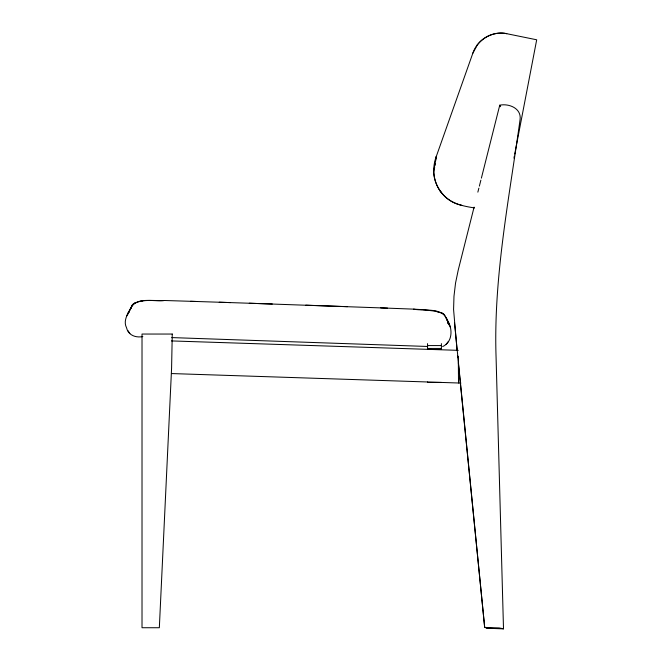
<?xml version="1.0" encoding="UTF-8"?>
<svg xmlns="http://www.w3.org/2000/svg" width="662" height="662" viewBox="0 0 662 662"><rect width="100%" height="100%" fill="white"/><g stroke="black" fill="none" stroke-linecap="round" stroke-linejoin="round"><path stroke-width="0.99" d="M442.638 346.598C453.164 341.832 452.833 327.467 446.701 319.158L450.4 327.359M434.371 169.265L434.653 167.312M434.942 165.368L435.232 163.415M435.522 161.462L436.241 156.596L472.825 53.25C477.335 39.546 492.611 30.535 506.761 33.688L536.692 39.794L514.73 154.089M433.693 171.441L436.241 156.588C431.566 168.984 433.486 183.573 442.233 193.635C449.986 203.433 462.879 206.213 474.571 207.909M513.952 158.135L514.341 156.108M474.083 207.132L458.228 270.088L455.539 283.088L453.983 296.262L453.578 309.51L457.078 350.438M477.856 192.137L478.866 188.14M479.362 186.138L480.877 180.147M481.382 178.144L499.752 105.192C508.904 103.28 521.548 108.278 520.092 119.425C509.243 198.451 493.298 277.477 496.086 357.645L503.501 628.867L487.902 628.263L484.7 627.468L458.311 362.751M131.225 307.168L130.778 308.31C136.463 296.253 153.948 302.004 164.54 300.498L197.4 301.516M126.583 316.113L130.811 308.186C127.576 314.111 123.008 320.805 126.541 327.781C128.254 335.361 135.892 337.968 142.843 336.577M131.63 306.324L132.524 304.71L128.296 313.068M472.825 53.25L477.385 44.851M130.1 309.617L131.175 307.284M477.021 45.347C483.574 36.129 495.681 31.329 506.761 33.688M131.887 305.687L133.509 303.775M446.006 344.505L448.025 341.857M133.244 303.982C142.562 298.67 154.263 301.053 164.532 300.498M134.113 303.362L135.66 302.517M142.073 301.119L139.541 301.483M427.536 345.572L441.397 345.572M427.536 348.444L441.397 348.444M441.397 382.429L427.536 382.429L427.536 381.974M190.59 301.301L230.583 302.6M219.238 302.228L272.322 304.015M171.4 340.922L458.253 350.347M171.417 373.558L460.918 383.075M249.276 303.229L387.51 308.136M305.794 305.174L347.525 306.663M171.739 337.587L427.685 346.474M380.708 307.88L413.568 309.137C424.425 311.339 443.292 306.746 447.322 320.631M413.568 309.137L422.298 309.642M490.517 628.428L486.479 628.072M422.894 309.692L435.05 311.148L442.348 313.217M435.935 311.322L438.434 311.86M461.853 205.319C445.576 202.241 433.312 186.452 433.668 170.002M503.542 628.801L499.107 627.915L484.667 627.419L454.48 322.584M443.176 313.697L444.55 314.789M442.233 313.159L443.292 313.763M440.131 190.896L441.571 192.832M444.301 314.566L446.734 319.274L446.097 317.503M439.229 189.531L440.412 191.177M128.006 330.752L129.851 333.532M500.621 106.681L499.752 105.192M448.902 324.198L448.207 322.717L449.539 325.456L446.411 318.265M457.591 355.568L457.798 357.621M458.303 356.47L458.518 382.992M441.397 343.619L441.397 349.486L427.536 349.486L427.536 343.619M172.252 334.045L171.59 368.213L159.335 627.733L142.016 627.733L142.016 334.045L172.252 334.045M128.469 312.853L128.262 313.258L129.09 311.645L127.584 314.285L128.469 312.853M448.919 324.388L447.868 322.965L448.919 324.388"/></g></svg>
